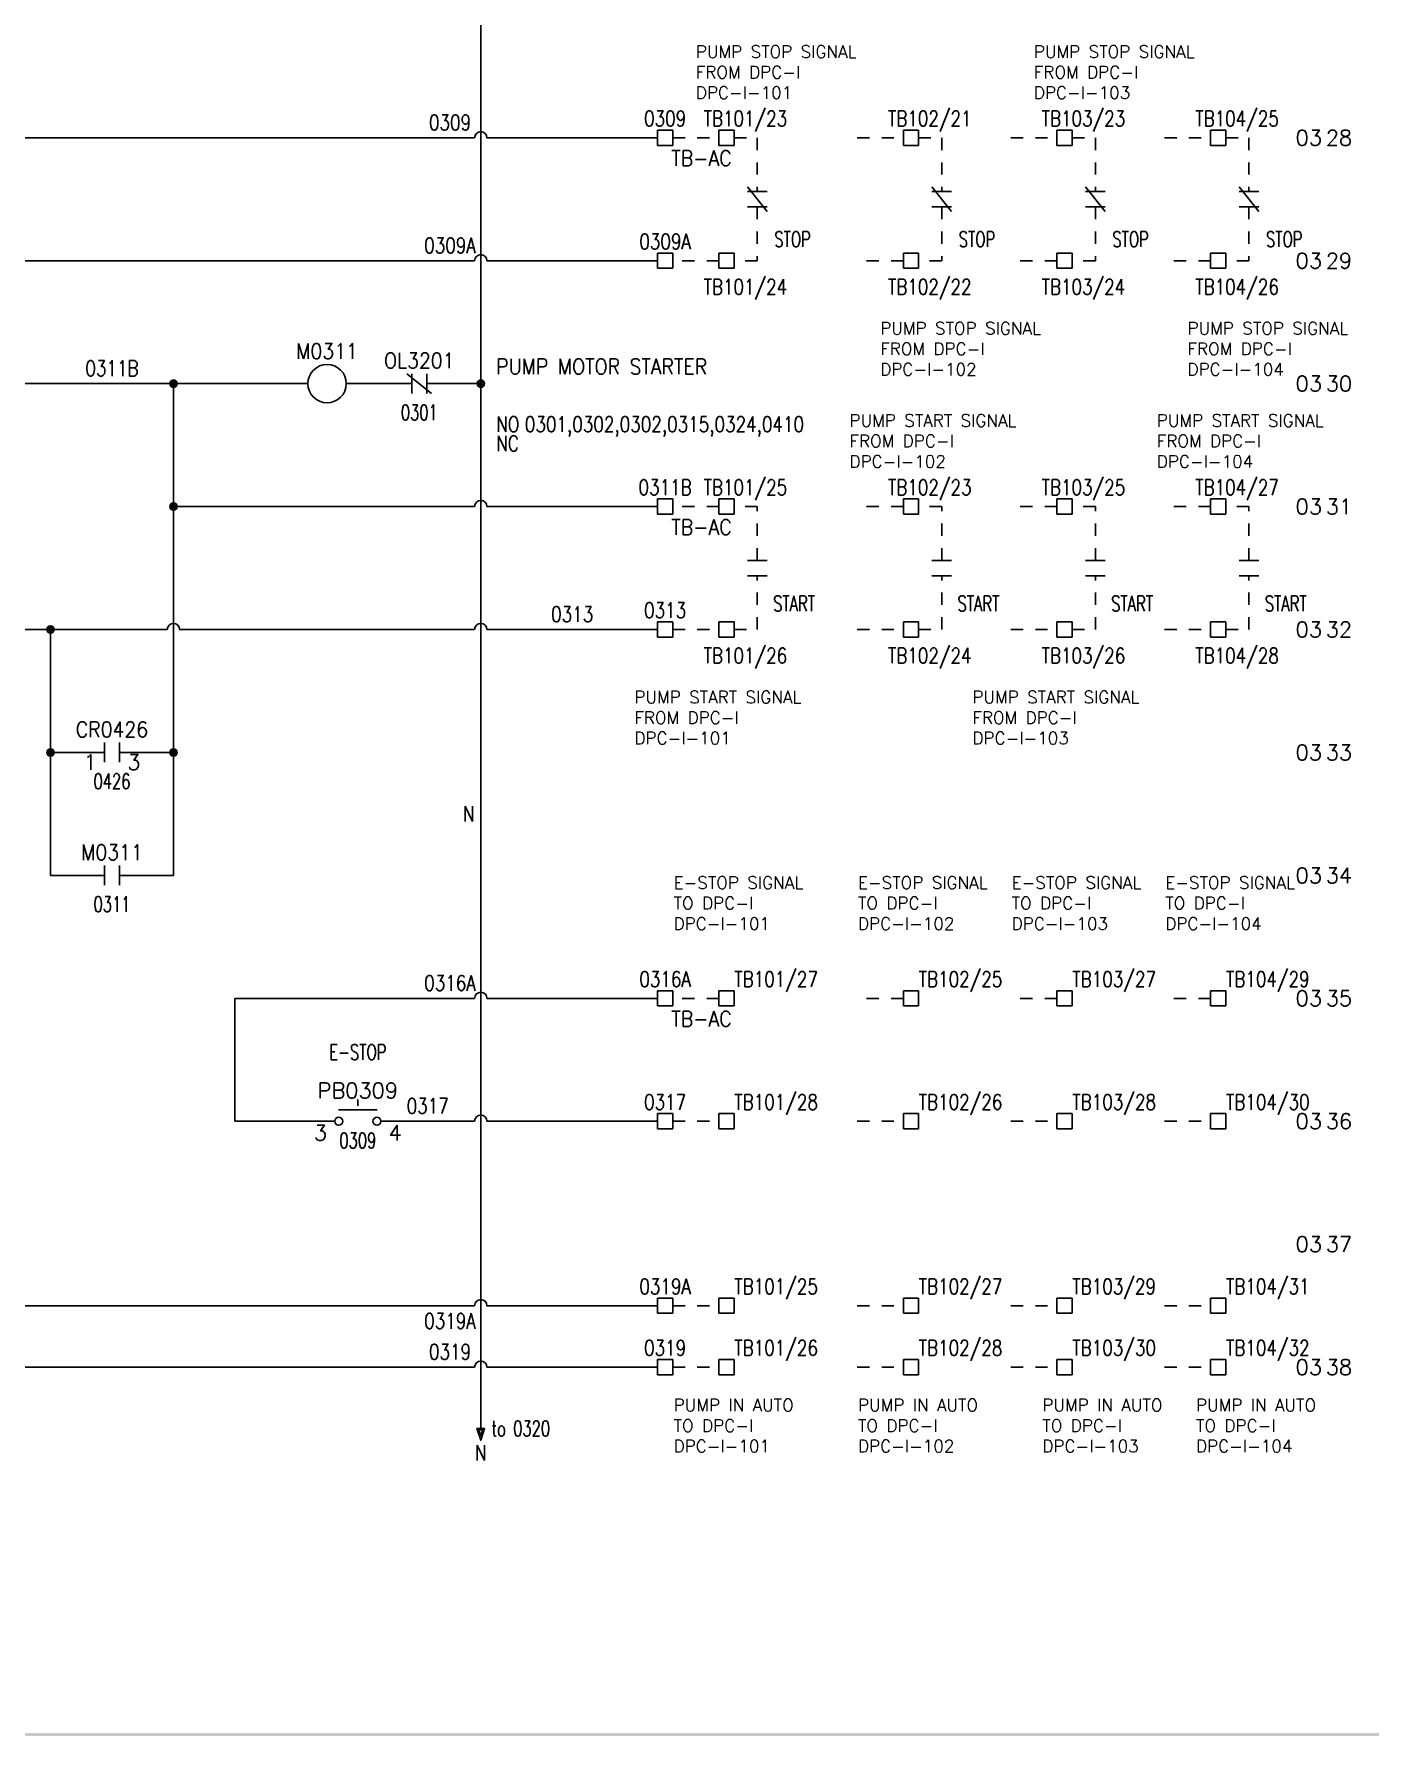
# Model space of a CAD drawing. Header units: inches. Extents: x 0 to 33.9, y 0 to 22.6.
# Drawn here: x 6.37 to 17.23, y 0 to 13.84 of the extents above; entities that cross this region are included whole.
import ezdxf
from ezdxf.enums import TextEntityAlignment as Align

# ---------------------------------------------------------------- set-up
doc = ezdxf.new("R2010")
doc.units = ezdxf.units.IN
doc.header["$LTSCALE"] = 0.5
doc.header["$MEASUREMENT"] = 0
doc.linetypes.add('HIDDEN2', pattern=[0.1875, 0.125, -0.0625])
for name, color, linetype in [('DESC', 150, 'Continuous'), ('DESCCHILD', 20, 'Continuous'), ('MISC', 7, 'Continuous'), ('SYMS', 7, 'Continuous'), ('TAGS', 150, 'Continuous'), ('TERMS', 123, 'Continuous'), ('WIREFIXED', 7, 'Continuous'), ('WIRENO', 72, 'Continuous'), ('WIREREF', 52, 'Continuous'), ('WIRES', 7, 'Continuous'), ('XREF', 7, 'Continuous'), ('XREFCHILD', 134, 'Continuous')]:
    doc.layers.add(name, color=color, linetype=linetype)
doc.styles.get("Standard").update_dxf_attribs({"font": 'romans.shx'})
doc.styles.add('WD', font='romans.shx')

# ---------------------------------------------------------------- blocks, each defined once
blk = doc.blocks.new('S&L Title Block V2')
at = {"color": 2}
blk.add_trace([(33.888, 0), (33.888, 0.025), (0, 0), (0.025, 0.025)], dxfattribs=at)
for tag, height, p in [('TITLE#1', 0.15, (31.11, 1.739)), ('TITLE#2', 0.1, (31.129, 1.58))]:
    blk.add_attdef(tag, text='', height=height).set_placement(p, align=Align.CENTER)
for tag, p, height in [('DRAWNBY', (28.968, 0.735), 0.1), ('SCALE', (30.644, 0.731), 0.1), ('CHKBY', (28.975, 0.429), 0.1), ('DATE', (30.653, 0.449), 0.1), ('SH#', (32.993, 0.197), 0.125)]:
    blk.add_attdef(tag, p, '', height=height)
blk.add_attdef('JOB#', text='', height=0.125).set_placement((32.83, 0.195), align=Align.RIGHT)
at = {"flags": 9}
blk.add_attdef('WD_TB', (0, 0), '', height=0.1, dxfattribs=at)
blk = doc.blocks.new('WDDOT')
for radius in [0.03, 0.0187, 0.00929]:
    blk.add_circle((0, 0), radius)
blk = doc.blocks.new('HMS1')
blk.add_circle((0, 0), 0.156)
at = {"style": 'WD'}
for tag, width, p in [('INST', 0.7, (0.006, 0.528)), ('LOC', 0.7, (0.006, 0.359)), ('TAG1', 0.9, (0, 0.202))]:
    blk.add_attdef(tag, text='', height=0.125, dxfattribs=dict(at, width=width)).set_placement(p, align=Align.CENTER)
at = {"style": 'WD', "flags": 9}
blk.add_attdef('FAMILY', text='', height=0.01, dxfattribs=at).set_placement((-0.005, 0.17), align=Align.CENTER)
at = {"linetype": 'Continuous', "style": 'WD', "flags": 1}
for tag, p in [('MFG', (0, 0.14)), ('CAT', (0, 0.159))]:
    blk.add_attdef(tag, text='', height=0.01, dxfattribs=at).set_placement(p, align=Align.MIDDLE)
at = {"style": 'WD'}
for tag, p, width in [('DESC1', (1.126, 0.076), 0.9), ('DESC2', (1.126, -0.081), 0.9), ('DESC3', (1.126, -0.237), 0.9), ('XREFNO', (1.359, -0.393), 0.8), ('XREFNC', (1.359, -0.549), 0.8)]:
    blk.add_attdef(tag, p, '', height=0.125, dxfattribs=dict(at, width=width))
at = {"style": 'WD', "flags": 1}
for tag, p in [('X4TERM01', (-0.156, 0)), ('X1TERM02', (0.156, 0))]:
    blk.add_attdef(tag, p, '', height=0.0125, dxfattribs=at)
at = {"linetype": 'Continuous', "style": 'WD', "flags": 9}
blk.add_attdef('ASSYCODE', text='', height=0.01, dxfattribs=at).set_placement((0, 0.113), align=Align.CENTER)
at = {"linetype": 'Continuous', "style": 'WD'}
blk.add_attdef('TERM01', text='', height=0.125, dxfattribs=at).set_placement((-0.2, -0.035), align=Align.TOP_RIGHT)
blk.add_attdef('TERM02', text='', height=0.125, dxfattribs=at).set_placement((0.2, -0.035), align=Align.TOP_LEFT)
at = {"style": 'WD', "width": 0.8, "flags": 8}
for tag, p in [('NO', (1.126, -0.393)), ('NC', (1.126, -0.549))]:
    blk.add_attdef(tag, p, '', height=0.125, dxfattribs=at)
blk = doc.blocks.new('HCR22')
at = {"linetype": 'Continuous'}
for p, q in [((-0.1, 0.08), (0.1, -0.08)), ((-0.062, 0.08), (-0.062, -0.08)), ((0.062, 0.08), (0.062, -0.08))]:
    blk.add_line(p, q, dxfattribs=at)
at = {"style": 'WD'}
for tag, width, p in [('INST', 0.7, (0, 0.451)), ('LOC', 0.7, (0, 0.281)), ('TAG2', 0.9, (0, 0.125)), ('XREF', 0.7, (0, -0.297)), ('DESC1', 0.7, (0, -0.449)), ('DESC2', 0.7, (0, -0.597)), ('DESC3', 0.7, (0, -0.744))]:
    blk.add_attdef(tag, text='', height=0.125, dxfattribs=dict(at, width=width)).set_placement(p, align=Align.CENTER)
for tag, p, height, flags in [('X4TERM01', (-0.062, 0), 0.0125, 1), ('X1TERM02', (0.062, 0), 0.0125, 1), ('FAMILY', (0.097, 0.036), 0.01, 9), ('CONTACT', (0.097, 0.02), 0.01, 1)]:
    blk.add_attdef(tag, p, '', height=height, dxfattribs=dict(at, flags=flags))
for tag, p in [('X2LINK', (0, 0.125)), ('X8LINK', (0, -0.125))]:
    blk.add_attdef(tag, p, '', height=0.01, dxfattribs=at)
at = {"linetype": 'Continuous', "style": 'WD', "flags": 8}
blk.add_attdef('TERM01', text='', height=0.125, dxfattribs=at).set_placement((-0.125, -0.016), align=Align.TOP_RIGHT)
blk.add_attdef('TERM02', text='', height=0.125, dxfattribs=at).set_placement((0.125, -0.016), align=Align.TOP_LEFT)
blk = doc.blocks.new('HCR21')
at = {"linetype": 'Continuous'}
for p, q in [((-0.062, 0.08), (-0.062, -0.08)), ((0.062, 0.08), (0.062, -0.08))]:
    blk.add_line(p, q, dxfattribs=at)
at = {"style": 'WD'}
for tag, width, p in [('INST', 0.7, (0, 0.451)), ('LOC', 0.7, (0, 0.281)), ('TAG2', 0.9, (0, 0.125)), ('XREF', 0.7, (0, -0.297)), ('DESC1', 0.7, (0, -0.449)), ('DESC2', 0.7, (0, -0.597)), ('DESC3', 0.7, (0, -0.744))]:
    blk.add_attdef(tag, text='', height=0.125, dxfattribs=dict(at, width=width)).set_placement(p, align=Align.CENTER)
for tag, p, height, flags in [('X4TERM01', (-0.062, 0), 0.0125, 1), ('X1TERM02', (0.062, 0), 0.0125, 1), ('FAMILY', (0.097, 0.053), 0.01, 9), ('CONTACT', (0.097, 0.036), 0.01, 1)]:
    blk.add_attdef(tag, p, '', height=height, dxfattribs=dict(at, flags=flags))
for tag, p in [('X2LINK', (0, 0.125)), ('X8LINK', (0, -0.125))]:
    blk.add_attdef(tag, p, '', height=0.01, dxfattribs=at)
at = {"linetype": 'Continuous', "style": 'WD', "flags": 8}
blk.add_attdef('TERM01', text='', height=0.125, dxfattribs=at).set_placement((-0.125, -0.016), align=Align.TOP_RIGHT)
blk.add_attdef('TERM02', text='', height=0.125, dxfattribs=at).set_placement((0.125, -0.016), align=Align.TOP_LEFT)
blk = doc.blocks.new('HA1S4')
for points in [[(0, 0), (-0.031, 0), (0, -0.094), (0.031, 0), (0, 0)], [(0.016, -0.011), (-0.016, -0.011), (0, -0.058), (0.016, -0.011)]]:
    blk.add_lwpolyline(points)
at = {"style": 'WD', "width": 0.7}
for tag, p in [('DESC1', (0.088, 0.113)), ('XREF', (0.088, -0.062))]:
    blk.add_attdef(tag, p, '', height=0.125, dxfattribs=at)
at = {"style": 'WD', "flags": 1}
for tag, p in [('X2TERM01', (0, 0)), ('SIGCODE', (0.035, -0.083))]:
    blk.add_attdef(tag, p, '', height=0.01, dxfattribs=at)
at = {"style": 'WD', "width": 0.8, "flags": 8}
blk.add_attdef('WIRENO', text='', height=0.125, dxfattribs=at).set_placement((0, -0.259), align=Align.CENTER)
blk = doc.blocks.new('HT0W01')
for p, q in [((-0.062, 0.062), (0.062, 0.062)), ((-0.062, -0.062), (-0.062, 0.062)), ((0.062, 0.062), (0.062, -0.062)), ((0.062, -0.062), (-0.062, -0.062))]:
    blk.add_line(p, q)
at = {"style": 'WD'}
for tag, p, width in [('INST', (0.062, 0.42), 0.7), ('LOC', (0.062, 0.25), 0.7), ('DESC1', (0.05, -0.385), 0.8)]:
    blk.add_attdef(tag, p, '', height=0.125, dxfattribs=dict(at, width=width))
at = {"linetype": 'Continuous', "style": 'WD', "width": 0.8, "flags": 8}
blk.add_attdef('WIRENO', text='', height=0.125, dxfattribs=at).set_placement((0, 0.094), align=Align.CENTER)
at = {"style": 'WD', "flags": 1}
for tag, p, height in [('X4TERM01', (-0.062, 0), 0.0125), ('X4TERMDESC01', (-0.055, -0.023), 0.025), ('X2TERMDESC01', (-0.006, 0.029), 0.025), ('STRIPSEQ', (0, 0), 0.00125), ('X2TERM01', (0, 0.062), 0.0125), ('X1TERMDESC01', (0.039, 0.007), 0.025), ('X1TERM01', (0.062, 0), 0.0125), ('LINKTERM', (0, -0.002), 0.00125), ('X8TERM01', (0, -0.062), 0.0125), ('X8TERMDESC01', (0, -0.054), 0.025)]:
    blk.add_attdef(tag, p, '', height=height, dxfattribs=at)
at = {"linetype": 'Continuous', "style": 'WD'}
for tag, p, height, width, flags in [('TAGSTRIP', (0.05, -0.229), 0.125, 0.9, 8), ('CAT', (0.213, -0.406), 0.109, 0.8, 1), ('DESC2', (0.05, -0.541), 0.125, 0.8, 8), ('DESC3', (0.05, -0.698), 0.125, 0.8, 8)]:
    blk.add_attdef(tag, p, '', height=height, dxfattribs=dict(at, width=width, flags=flags))
at = {"style": 'WD', "width": 0.7, "flags": 1}
blk.add_attdef('ASSYCODE', (0.062, -0.281), '', height=0.01, dxfattribs=at)
at = {"linetype": 'Continuous', "style": 'WD', "width": 0.8, "flags": 1}
blk.add_attdef('MFG', text='', height=0.109, dxfattribs=at).set_placement((0.088, -0.406), align=Align.RIGHT)
blk = doc.blocks.new('HT1001')
for p, q in [((-0.062, 0.062), (0.062, 0.062)), ((-0.062, -0.062), (-0.062, 0.062)), ((0.062, 0.062), (0.062, -0.062)), ((0.062, -0.062), (-0.062, -0.062))]:
    blk.add_line(p, q)
at = {"style": 'WD'}
for tag, p, width in [('INST', (0.062, 0.42), 0.7), ('LOC', (0.062, 0.25), 0.7), ('DESC1', (0.05, -0.385), 0.8)]:
    blk.add_attdef(tag, p, '', height=0.125, dxfattribs=dict(at, width=width))
at = {"linetype": 'Continuous', "style": 'WD'}
for tag, p, height, width, flags in [('TERM01', (0.062, 0.094), 0.125, 0.8, 8), ('TAGSTRIP', (0.05, -0.229), 0.125, 0.9, 8), ('CAT', (0.213, -0.406), 0.109, 0.8, 1), ('DESC2', (0.05, -0.541), 0.125, 0.8, 8), ('DESC3', (0.05, -0.698), 0.125, 0.8, 8)]:
    blk.add_attdef(tag, p, '', height=height, dxfattribs=dict(at, width=width, flags=flags))
at = {"style": 'WD', "flags": 1}
for tag, p, height in [('X4TERM01', (-0.062, 0), 0.0125), ('X4TERMDESC01', (-0.055, -0.023), 0.025), ('X2TERMDESC01', (-0.006, 0.029), 0.025), ('STRIPSEQ', (0, 0), 0.00125), ('X2TERM01', (0, 0.062), 0.0125), ('X2PIN01', (0.033, 0.084), 0.0125), ('X1TERMDESC01', (0.039, 0.007), 0.025), ('X1TERM01', (0.062, 0), 0.0125), ('X1PIN01', (0.087, 0.016), 0.0125), ('X4PIN01', (-0.114, -0.038), 0.0125), ('LINKTERM', (0, -0.002), 0.00125), ('X8TERM01', (0, -0.062), 0.0125), ('X8TERMDESC01', (0, -0.054), 0.025), ('X8PIN01', (0.026, -0.096), 0.0125)]:
    blk.add_attdef(tag, p, '', height=height, dxfattribs=at)
at = {"style": 'WD', "width": 0.7, "flags": 1}
blk.add_attdef('ASSYCODE', (0.062, -0.281), '', height=0.01, dxfattribs=at)
at = {"linetype": 'Continuous', "style": 'WD', "width": 0.8, "flags": 1}
blk.add_attdef('MFG', text='', height=0.109, dxfattribs=at).set_placement((0.088, -0.406), align=Align.RIGHT)
blk = doc.blocks.new('WD_WNH')
at = {"linetype": 'Continuous', "style": 'WD', "width": 0.8}
blk.add_attdef('WIRENO', text='', height=0.125, dxfattribs=at).set_placement((0, 0.062), align=Align.CENTER)
at = {"style": 'WD', "flags": 1}
for tag, p in [('W01USER', (0, 0.078)), ('W02USER', (0, 0.07)), ('W03USER', (0, 0.062)), ('W04USER', (0, 0.055)), ('W05USER', (0, 0.047)), ('W06USER', (0, 0.039)), ('W07USER', (0, 0.031)), ('W08USER', (0, 0.023)), ('W09USER', (0, 0.016)), ('W10USER', (0, 0.008))]:
    blk.add_attdef(tag, text='', height=0.005, dxfattribs=at).set_placement(p, align=Align.CENTER)
blk = doc.blocks.new('WD_WNV')
at = {"linetype": 'Continuous', "style": 'WD', "width": 0.8}
blk.add_attdef('WIRENO', text='', height=0.125, dxfattribs=at).set_placement((-0.05, 0), align=Align.MIDDLE_RIGHT)
at = {"style": 'WD', "flags": 1}
for tag, p in [('W01USER', (-0.062, 0.094)), ('W02USER', (-0.062, 0.086)), ('W03USER', (-0.062, 0.078)), ('W04USER', (-0.062, 0.07)), ('W05USER', (-0.062, 0.062)), ('W06USER', (-0.062, 0.055)), ('W07USER', (-0.062, 0.047)), ('W08USER', (-0.062, 0.039)), ('W09USER', (-0.062, 0.031)), ('W10USER', (-0.062, 0.023))]:
    blk.add_attdef(tag, text='', height=0.005, dxfattribs=at).set_placement(p, align=Align.CENTER)
blk = doc.blocks.new('HPB21')
for p, q in [((0, 0.178), (0, 0.125)), ((-0.156, 0.094), (0.156, 0.094))]:
    blk.add_line(p, q)
for centre in [(-0.155, 0), (0.155, 0)]:
    blk.add_circle(centre, 0.0322)
at = {"style": 'WD', "width": 0.7}
for tag, p in [('INST', (0, 0.826)), ('LOC', (0, 0.656)), ('DESC1', (0, 0.5)), ('DESC2', (0, 0.344)), ('XREF', (0, -0.219))]:
    blk.add_attdef(tag, text='', height=0.125, dxfattribs=at).set_placement(p, align=Align.CENTER)
at = {"style": 'WD'}
blk.add_attdef('TAG2', text='', height=0.125, dxfattribs=at).set_placement((0, 0.188), align=Align.CENTER)
for tag, p in [('X2LINK', (0, 0.219)), ('X8LINK', (0, 0))]:
    blk.add_attdef(tag, p, '', height=0.01, dxfattribs=at)
for tag, p, height, flags in [('X4TERM01', (-0.188, 0), 0.0125, 1), ('FAMILY', (0.056, 0.127), 0.01, 9), ('CONTACT', (0.056, 0.111), 0.01, 9), ('X1TERM02', (0.188, 0), 0.0125, 1)]:
    blk.add_attdef(tag, p, '', height=height, dxfattribs=dict(at, flags=flags))
at = {"linetype": 'Continuous', "style": 'WD', "flags": 8}
blk.add_attdef('TERM01', text='', height=0.125, dxfattribs=at).set_placement((-0.25, -0.031), align=Align.TOP_RIGHT)
blk.add_attdef('TERM02', text='', height=0.125, dxfattribs=at).set_placement((0.25, -0.031), align=Align.TOP_LEFT)
blk = doc.blocks.new('VCR21')
at = {"linetype": 'Continuous'}
for p, q in [((-0.08, 0.062), (0.08, 0.062)), ((-0.08, -0.062), (0.08, -0.062))]:
    blk.add_line(p, q, dxfattribs=at)
at = {"style": 'WD'}
for tag, p, width in [('INST', (0.125, 0.266), 0.7), ('LOC', (0.125, 0.109), 0.7), ('TAG2', (0.127, -0.045), 0.9), ('XREF', (0.129, -0.199), 0.7), ('DESC1', (0.129, -0.351), 0.7), ('DESC2', (0.129, -0.499), 0.7), ('DESC3', (0.129, -0.646), 0.7)]:
    blk.add_attdef(tag, p, '', height=0.125, dxfattribs=dict(at, width=width))
at = {"linetype": 'Continuous', "style": 'WD', "width": 0.9, "flags": 8}
blk.add_attdef('TERM01', text='', height=0.125, dxfattribs=at).set_placement((-0.031, 0.125), align=Align.RIGHT)
at = {"style": 'WD'}
for tag, p, flags in [('FAMILY', (-0.181, 0.003), 9), ('CONTACT', (-0.181, -0.014), 1)]:
    blk.add_attdef(tag, p, '', height=0.01, dxfattribs=dict(at, flags=flags))
at = {"color": 7, "style": 'WD'}
for tag, p in [('X4LINK', (-0.141, 0)), ('X1LINK', (0.125, 0))]:
    blk.add_attdef(tag, p, '', height=0.01, dxfattribs=at)
at = {"color": 7, "style": 'WD', "flags": 1}
for tag, p in [('X2TERM01', (0, 0.062)), ('X8TERM02', (0, -0.062))]:
    blk.add_attdef(tag, p, '', height=0.0125, dxfattribs=at)
at = {"linetype": 'Continuous', "style": 'WD', "width": 0.9, "flags": 8}
blk.add_attdef('TERM02', text='', height=0.125, dxfattribs=at).set_placement((-0.031, -0.125), align=Align.TOP_RIGHT)
blk = doc.blocks.new('VCR22')
at = {"linetype": 'Continuous'}
for p, q in [((-0.08, 0.1), (0.08, -0.1)), ((0.08, 0.062), (-0.08, 0.062)), ((0.08, -0.063), (-0.08, -0.063))]:
    blk.add_line(p, q, dxfattribs=at)
at = {"linetype": 'Continuous', "style": 'WD', "flags": 8}
blk.add_attdef('TERM01', text='', height=0.125, dxfattribs=at).set_placement((-0.039, 0.156), align=Align.RIGHT)
at = {"style": 'WD'}
for tag, p, width in [('INST', (0.141, 0.266), 0.7), ('LOC', (0.141, 0.109), 0.7), ('TAG2', (0.141, -0.047), 0.9), ('XREF', (0.139, -0.205), 0.7), ('DESC1', (0.139, -0.388), 0.7), ('DESC2', (0.139, -0.545), 0.7), ('DESC3', (0.139, -0.701), 0.7)]:
    blk.add_attdef(tag, p, '', height=0.125, dxfattribs=dict(at, width=width))
for tag, p, flags in [('FAMILY', (-0.19, -0.001), 9), ('CONTACT', (-0.19, -0.022), 1)]:
    blk.add_attdef(tag, p, '', height=0.0125, dxfattribs=dict(at, flags=flags))
at = {"color": 7, "style": 'WD'}
for tag, p in [('X4LINK', (-0.176, 0)), ('X1LINK', (0.156, 0))]:
    blk.add_attdef(tag, p, '', height=0.0125, dxfattribs=at)
at = {"color": 7, "style": 'WD', "flags": 1}
for tag, p in [('X2TERM01', (0, 0.062)), ('X8TERM02', (0, -0.063))]:
    blk.add_attdef(tag, p, '', height=0.0125, dxfattribs=at)
at = {"linetype": 'Continuous', "style": 'WD', "flags": 8}
blk.add_attdef('TERM02', text='', height=0.125, dxfattribs=at).set_placement((-0.039, -0.156), align=Align.TOP_RIGHT)

msp = doc.modelspace()

# ---------------------------------------------------------------- linework, layer by layer
at = {"layer": 'WIRES'}
for p, q in [((10, 17.688), (10, 2.5)), ((3.188, 13), (9.95, 13)), ((10.05, 13), (11.438, 13)), ((9.95, 12), (3.5, 12)), ((11.438, 12), (10.05, 12)), ((5.938, 11), (8.594, 11)), ((7.5, 11), (7.5, 7)), ((8.906, 11), (9.438, 11)), ((9.562, 11), (10, 11)), ((9.95, 10), (7.5, 10)), ((11.438, 10), (10.05, 10)), ((5.938, 9), (6.5, 9)), ((6.5, 8), (6.5, 9)), ((6.5, 9), (7.45, 9)), ((7.55, 9), (8.969, 9)), ((8.969, 9), (9.95, 9)), ((10.05, 9), (11.438, 9)), ((6.938, 8), (6.5, 8)), ((6.5, 8), (6.5, 7)), ((7.5, 8), (7.062, 8)), ((6.5, 7), (6.938, 7)), ((7.062, 7), (7.5, 7)), ((9.95, 6), (8, 6)), ((8, 6), (8, 5)), ((11.438, 6), (10.05, 6)), ((8, 5), (8.812, 5)), ((9.188, 5), (9.95, 5)), ((10.05, 5), (11.438, 5)), ((5.938, 3.5), (7, 3.5)), ((7, 3.5), (9.95, 3.5)), ((10.05, 3.5), (11.438, 3.5)), ((5, 3), (9.95, 3)), ((10.05, 3), (11.438, 3))]:
    msp.add_line(p, q, dxfattribs=at)
at = {"layer": 'WIRES', "linetype": 'HIDDEN2'}
for p, q in [((11.562, 13), (11.938, 13)), ((12.062, 13), (12.25, 13)), ((12.25, 13), (12.25, 12.562)), ((13.062, 13), (13.438, 13)), ((13.562, 13), (13.75, 13)), ((13.75, 13), (13.75, 12.562)), ((14.312, 13), (14.688, 13)), ((14.812, 13), (15, 13)), ((15, 13), (15, 12.562)), ((15.562, 13), (15.938, 13)), ((16.062, 13), (16.25, 13)), ((16.25, 13), (16.25, 12.562)), ((12.25, 12.438), (12.25, 12)), ((13.75, 12.438), (13.75, 12)), ((15, 12.438), (15, 12)), ((16.25, 12.438), (16.25, 12)), ((11.938, 12), (11.562, 12)), ((12.25, 12), (12.062, 12)), ((13.438, 12), (13.062, 12)), ((13.75, 12), (13.562, 12)), ((14.688, 12), (14.312, 12)), ((15, 12), (14.812, 12)), ((15.938, 12), (15.562, 12)), ((16.25, 12), (16.062, 12)), ((11.938, 10), (11.562, 10)), ((12.25, 10), (12.062, 10)), ((12.25, 9.562), (12.25, 10)), ((13.438, 10), (13.062, 10)), ((13.75, 10), (13.562, 10)), ((13.75, 9.562), (13.75, 10)), ((14.688, 10), (14.312, 10)), ((15, 10), (14.812, 10)), ((15, 9.562), (15, 10)), ((15.938, 10), (15.562, 10)), ((16.25, 10), (16.062, 10)), ((16.25, 9.562), (16.25, 10)), ((12.25, 9), (12.25, 9.438)), ((13.75, 9), (13.75, 9.438)), ((15, 9), (15, 9.438)), ((16.25, 9), (16.25, 9.438)), ((11.562, 9), (11.938, 9)), ((12.062, 9), (12.25, 9)), ((13.062, 9), (13.438, 9)), ((13.562, 9), (13.75, 9)), ((14.312, 9), (14.688, 9)), ((14.812, 9), (15, 9)), ((15.562, 9), (15.938, 9)), ((16.062, 9), (16.25, 9)), ((11.938, 6), (11.562, 6)), ((13.438, 6), (13.062, 6)), ((14.688, 6), (14.312, 6)), ((15.938, 6), (15.562, 6)), ((11.562, 5), (11.938, 5)), ((13.062, 5), (13.438, 5)), ((14.312, 5), (14.688, 5)), ((15.562, 5), (15.938, 5)), ((11.562, 3.5), (11.938, 3.5)), ((13.062, 3.5), (13.438, 3.5)), ((14.312, 3.5), (14.688, 3.5)), ((15.562, 3.5), (15.938, 3.5)), ((11.562, 3), (11.938, 3)), ((13.062, 3), (13.438, 3)), ((14.312, 3), (14.688, 3)), ((15.562, 3), (15.938, 3))]:
    msp.add_line(p, q, dxfattribs=at)
at = {"layer": 'WIRES'}
for centre in [(10, 13), (10, 12), (10, 10), (7.5, 9), (10, 9), (10, 6), (10, 5), (10, 3.5), (10, 3)]:
    msp.add_arc(centre, 0.05, 0, 180, dxfattribs=at)

# ---------------------------------------------------------------- block references
msp.add_blockref('S&L Title Block V2', (0, 0))
at = {"layer": 'SYMS'}
ref = msp.add_blockref('HT0W01', (11.5, 13), dxfattribs=at)
ref.add_attrib('WIRENO', '0309', dxfattribs={"layer": 'WIREREF', "linetype": 'Continuous', "height": 0.125, "style": 'WD', "width": 0.8, "flags": 8}).set_placement((11.5, 13.094), align=Align.CENTER)
ref.add_attrib('TAGSTRIP', 'TB-AC', (11.55, 12.771), dxfattribs={"layer": 'TAGS', "linetype": 'Continuous', "height": 0.125, "style": 'WD', "width": 0.9, "flags": 8})
ref = msp.add_blockref('HT1001', (12, 13), dxfattribs=at)
ref.add_attrib('TERM01', 'TB101/23', (11.812, 13.094), dxfattribs={"layer": 'TERMS', "linetype": 'Continuous', "height": 0.125, "style": 'WD', "width": 0.8, "flags": 8})
ref = msp.add_blockref('HT1001', (13.5, 13), dxfattribs=at)
ref.add_attrib('TERM01', 'TB102/21', (13.312, 13.094), dxfattribs={"layer": 'TERMS', "linetype": 'Continuous', "height": 0.125, "style": 'WD', "width": 0.8, "flags": 8})
ref = msp.add_blockref('HT1001', (14.75, 13), dxfattribs=at)
ref.add_attrib('TERM01', 'TB103/23', (14.562, 13.094), dxfattribs={"layer": 'TERMS', "linetype": 'Continuous', "height": 0.125, "style": 'WD', "width": 0.8, "flags": 8})
ref = msp.add_blockref('HT1001', (16, 13), dxfattribs=at)
ref.add_attrib('TERM01', 'TB104/25', (15.812, 13.094), dxfattribs={"layer": 'TERMS', "linetype": 'Continuous', "height": 0.125, "style": 'WD', "width": 0.8, "flags": 8})
ref = msp.add_blockref('VCR22', (12.25, 12.5), dxfattribs=at)
ref.add_attrib('DESC1', 'STOP', (12.389, 12.112), dxfattribs={"layer": 'DESCCHILD', "height": 0.125, "style": 'WD', "width": 0.7})
ref = msp.add_blockref('VCR22', (13.75, 12.5), dxfattribs=at)
ref.add_attrib('DESC1', 'STOP', (13.889, 12.112), dxfattribs={"layer": 'DESCCHILD', "height": 0.125, "style": 'WD', "width": 0.7})
ref = msp.add_blockref('VCR22', (15, 12.5), dxfattribs=at)
ref.add_attrib('DESC1', 'STOP', (15.139, 12.112), dxfattribs={"layer": 'DESCCHILD', "height": 0.125, "style": 'WD', "width": 0.7})
ref = msp.add_blockref('VCR22', (16.25, 12.5), dxfattribs=at)
ref.add_attrib('DESC1', 'STOP', (16.389, 12.112), dxfattribs={"layer": 'DESCCHILD', "height": 0.125, "style": 'WD', "width": 0.7})
ref = msp.add_blockref('HT0W01', (11.5, 12), dxfattribs=at)
ref.add_attrib('WIRENO', '0309A', dxfattribs={"layer": 'WIREREF', "linetype": 'Continuous', "height": 0.125, "style": 'WD', "width": 0.8, "flags": 8}).set_placement((11.5, 12.094), align=Align.CENTER)
ref = msp.add_blockref('HT1001', (12, 12), dxfattribs=at)
ref.add_attrib('TERM01', 'TB101/24', (11.812, 11.725), dxfattribs={"layer": 'TERMS', "linetype": 'Continuous', "height": 0.125, "style": 'WD', "width": 0.8, "flags": 8})
ref = msp.add_blockref('HT1001', (13.5, 12), dxfattribs=at)
ref.add_attrib('TERM01', 'TB102/22', (13.312, 11.725), dxfattribs={"layer": 'TERMS', "linetype": 'Continuous', "height": 0.125, "style": 'WD', "width": 0.8, "flags": 8})
ref = msp.add_blockref('HT1001', (14.75, 12), dxfattribs=at)
ref.add_attrib('TERM01', 'TB103/24', (14.562, 11.725), dxfattribs={"layer": 'TERMS', "linetype": 'Continuous', "height": 0.125, "style": 'WD', "width": 0.8, "flags": 8})
ref = msp.add_blockref('HT1001', (16, 12), dxfattribs=at)
ref.add_attrib('TERM01', 'TB104/26', (15.812, 11.725), dxfattribs={"layer": 'TERMS', "linetype": 'Continuous', "height": 0.125, "style": 'WD', "width": 0.8, "flags": 8})
ref = msp.add_blockref('HMS1', (8.75, 11), dxfattribs=at)
ref.add_attrib('NC', 'NC', (10.126, 10.451), dxfattribs={"layer": 'MISC', "height": 0.125, "style": 'WD', "width": 0.8, "flags": 8})
ref.add_attrib('NO', 'NO', (10.126, 10.607), dxfattribs={"layer": 'MISC', "height": 0.125, "style": 'WD', "width": 0.8, "flags": 8})
ref.add_attrib('XREFNO', '0301,0302,0302,0315,0324,0410', (10.359, 10.607), dxfattribs={"layer": 'XREF', "height": 0.125, "style": 'WD', "width": 0.8})
ref.add_attrib('DESC1', 'PUMP MOTOR STARTER', (10.126, 11.076), dxfattribs={"layer": 'DESC', "height": 0.125, "style": 'WD', "width": 0.9})
ref.add_attrib('TAG1', 'M0311', dxfattribs={"layer": 'TAGS', "height": 0.125, "style": 'WD', "width": 0.9}).set_placement((8.75, 11.202), align=Align.CENTER)
ref = msp.add_blockref('HCR22', (9.5, 11), dxfattribs=at)
ref.add_attrib('XREF', '0301', dxfattribs={"layer": 'XREFCHILD', "height": 0.125, "style": 'WD', "width": 0.7}).set_placement((9.5, 10.703), align=Align.CENTER)
ref.add_attrib('TAG2', 'OL3201', dxfattribs={"layer": 'TAGS', "height": 0.125, "style": 'WD', "width": 0.9}).set_placement((9.5, 11.125), align=Align.CENTER)
for p in [(7.5, 11), (10, 11), (7.5, 10), (6.5, 9), (6.5, 8), (7.5, 8)]:
    msp.add_blockref('WDDOT', p, dxfattribs=at)
ref = msp.add_blockref('HT0W01', (11.5, 10), dxfattribs=at)
ref.add_attrib('WIRENO', '0311B', dxfattribs={"layer": 'WIREREF', "linetype": 'Continuous', "height": 0.125, "style": 'WD', "width": 0.8, "flags": 8}).set_placement((11.5, 10.094), align=Align.CENTER)
ref.add_attrib('TAGSTRIP', 'TB-AC', (11.55, 9.771), dxfattribs={"layer": 'TAGS', "linetype": 'Continuous', "height": 0.125, "style": 'WD', "width": 0.9, "flags": 8})
ref = msp.add_blockref('HT1001', (12, 10), dxfattribs=at)
ref.add_attrib('TERM01', 'TB101/25', (11.812, 10.094), dxfattribs={"layer": 'TERMS', "linetype": 'Continuous', "height": 0.125, "style": 'WD', "width": 0.8, "flags": 8})
ref = msp.add_blockref('HT1001', (13.5, 10), dxfattribs=at)
ref.add_attrib('TERM01', 'TB102/23', (13.312, 10.094), dxfattribs={"layer": 'TERMS', "linetype": 'Continuous', "height": 0.125, "style": 'WD', "width": 0.8, "flags": 8})
ref = msp.add_blockref('HT1001', (14.75, 10), dxfattribs=at)
ref.add_attrib('TERM01', 'TB103/25', (14.562, 10.094), dxfattribs={"layer": 'TERMS', "linetype": 'Continuous', "height": 0.125, "style": 'WD', "width": 0.8, "flags": 8})
ref = msp.add_blockref('HT1001', (16, 10), dxfattribs=at)
ref.add_attrib('TERM01', 'TB104/27', (15.812, 10.094), dxfattribs={"layer": 'TERMS', "linetype": 'Continuous', "height": 0.125, "style": 'WD', "width": 0.8, "flags": 8})
ref = msp.add_blockref('VCR21', (12.25, 9.5), dxfattribs=at)
ref.add_attrib('DESC1', 'START', (12.379, 9.149), dxfattribs={"layer": 'DESCCHILD', "height": 0.125, "style": 'WD', "width": 0.7})
ref = msp.add_blockref('VCR21', (13.75, 9.5), dxfattribs=at)
ref.add_attrib('DESC1', 'START', (13.879, 9.149), dxfattribs={"layer": 'DESCCHILD', "height": 0.125, "style": 'WD', "width": 0.7})
ref = msp.add_blockref('VCR21', (15, 9.5), dxfattribs=at)
ref.add_attrib('DESC1', 'START', (15.129, 9.149), dxfattribs={"layer": 'DESCCHILD', "height": 0.125, "style": 'WD', "width": 0.7})
ref = msp.add_blockref('VCR21', (16.25, 9.5), dxfattribs=at)
ref.add_attrib('DESC1', 'START', (16.379, 9.149), dxfattribs={"layer": 'DESCCHILD', "height": 0.125, "style": 'WD', "width": 0.7})
ref = msp.add_blockref('HT0W01', (11.5, 9), dxfattribs=at)
ref.add_attrib('WIRENO', '0313', dxfattribs={"layer": 'WIREREF', "linetype": 'Continuous', "height": 0.125, "style": 'WD', "width": 0.8, "flags": 8}).set_placement((11.5, 9.094), align=Align.CENTER)
ref = msp.add_blockref('HT1001', (12, 9), dxfattribs=at)
ref.add_attrib('TERM01', 'TB101/26', (11.812, 8.725), dxfattribs={"layer": 'TERMS', "linetype": 'Continuous', "height": 0.125, "style": 'WD', "width": 0.8, "flags": 8})
ref = msp.add_blockref('HT1001', (13.5, 9), dxfattribs=at)
ref.add_attrib('TERM01', 'TB102/24', (13.312, 8.725), dxfattribs={"layer": 'TERMS', "linetype": 'Continuous', "height": 0.125, "style": 'WD', "width": 0.8, "flags": 8})
ref = msp.add_blockref('HT1001', (14.75, 9), dxfattribs=at)
ref.add_attrib('TERM01', 'TB103/26', (14.562, 8.725), dxfattribs={"layer": 'TERMS', "linetype": 'Continuous', "height": 0.125, "style": 'WD', "width": 0.8, "flags": 8})
ref = msp.add_blockref('HT1001', (16, 9), dxfattribs=at)
ref.add_attrib('TERM01', 'TB104/28', (15.812, 8.725), dxfattribs={"layer": 'TERMS', "linetype": 'Continuous', "height": 0.125, "style": 'WD', "width": 0.8, "flags": 8})
ref = msp.add_blockref('HCR21', (7, 8), dxfattribs=at)
ref.add_attrib('TERM02', '3', dxfattribs={"layer": 'TERMS', "linetype": 'Continuous', "height": 0.125, "style": 'WD', "flags": 8}).set_placement((7.125, 7.984), align=Align.TOP_LEFT)
ref.add_attrib('TERM01', '1', dxfattribs={"layer": 'TERMS', "linetype": 'Continuous', "height": 0.125, "style": 'WD', "flags": 8}).set_placement((6.875, 7.984), align=Align.TOP_RIGHT)
ref.add_attrib('XREF', '0426', dxfattribs={"layer": 'XREFCHILD', "height": 0.125, "style": 'WD', "width": 0.7}).set_placement((7, 7.703), align=Align.CENTER)
ref.add_attrib('TAG2', 'CR0426', dxfattribs={"layer": 'TAGS', "height": 0.125, "style": 'WD', "width": 0.9}).set_placement((7, 8.125), align=Align.CENTER)
ref = msp.add_blockref('HCR21', (7, 7), dxfattribs=at)
ref.add_attrib('XREF', '0311', dxfattribs={"layer": 'XREFCHILD', "height": 0.125, "style": 'WD', "width": 0.7}).set_placement((7, 6.703), align=Align.CENTER)
ref.add_attrib('TAG2', 'M0311', dxfattribs={"layer": 'TAGS', "height": 0.125, "style": 'WD', "width": 0.9}).set_placement((7, 7.125), align=Align.CENTER)
ref = msp.add_blockref('HT1001', (12, 6), dxfattribs=at)
ref.add_attrib('TERM01', 'TB101/27', (12.062, 6.094), dxfattribs={"layer": 'TERMS', "linetype": 'Continuous', "height": 0.125, "style": 'WD', "width": 0.8, "flags": 8})
ref = msp.add_blockref('HT1001', (13.5, 6), dxfattribs=at)
ref.add_attrib('TERM01', 'TB102/25', (13.562, 6.094), dxfattribs={"layer": 'TERMS', "linetype": 'Continuous', "height": 0.125, "style": 'WD', "width": 0.8, "flags": 8})
ref = msp.add_blockref('HT1001', (14.75, 6), dxfattribs=at)
ref.add_attrib('TERM01', 'TB103/27', (14.812, 6.094), dxfattribs={"layer": 'TERMS', "linetype": 'Continuous', "height": 0.125, "style": 'WD', "width": 0.8, "flags": 8})
ref = msp.add_blockref('HT1001', (16, 6), dxfattribs=at)
ref.add_attrib('TERM01', 'TB104/29', (16.062, 6.094), dxfattribs={"layer": 'TERMS', "linetype": 'Continuous', "height": 0.125, "style": 'WD', "width": 0.8, "flags": 8})
ref = msp.add_blockref('HT0W01', (11.5, 6), dxfattribs=at)
ref.add_attrib('WIRENO', '0316A', dxfattribs={"layer": 'WIREREF', "linetype": 'Continuous', "height": 0.125, "style": 'WD', "width": 0.8, "flags": 8}).set_placement((11.5, 6.094), align=Align.CENTER)
ref.add_attrib('TAGSTRIP', 'TB-AC', (11.55, 5.771), dxfattribs={"layer": 'TAGS', "linetype": 'Continuous', "height": 0.125, "style": 'WD', "width": 0.9, "flags": 8})
ref = msp.add_blockref('HPB21', (9, 5), dxfattribs=at)
ref.add_attrib('TERM01', '3', dxfattribs={"layer": 'TERMS', "linetype": 'Continuous', "height": 0.125, "style": 'WD', "flags": 8}).set_placement((8.75, 4.969), align=Align.TOP_RIGHT)
ref.add_attrib('TERM02', '4', dxfattribs={"layer": 'TERMS', "linetype": 'Continuous', "height": 0.125, "style": 'WD', "flags": 8}).set_placement((9.25, 4.969), align=Align.TOP_LEFT)
ref.add_attrib('XREF', '0309', dxfattribs={"layer": 'XREFCHILD', "height": 0.125, "style": 'WD', "width": 0.7}).set_placement((9, 4.781), align=Align.CENTER)
ref.add_attrib('DESC1', 'E-STOP', dxfattribs={"layer": 'DESCCHILD', "height": 0.125, "style": 'WD', "width": 0.7}).set_placement((9, 5.5), align=Align.CENTER)
ref.add_attrib('TAG2', 'PB0309', dxfattribs={"layer": 'TAGS', "height": 0.125, "style": 'WD'}).set_placement((9, 5.188), align=Align.CENTER)
ref = msp.add_blockref('HT0W01', (11.5, 5), dxfattribs=at)
ref.add_attrib('WIRENO', '0317', dxfattribs={"layer": 'WIREREF', "linetype": 'Continuous', "height": 0.125, "style": 'WD', "width": 0.8, "flags": 8}).set_placement((11.5, 5.094), align=Align.CENTER)
ref = msp.add_blockref('HT1001', (12, 5), dxfattribs=at)
ref.add_attrib('TERM01', 'TB101/28', (12.062, 5.094), dxfattribs={"layer": 'TERMS', "linetype": 'Continuous', "height": 0.125, "style": 'WD', "width": 0.8, "flags": 8})
ref = msp.add_blockref('HT1001', (13.5, 5), dxfattribs=at)
ref.add_attrib('TERM01', 'TB102/26', (13.562, 5.094), dxfattribs={"layer": 'TERMS', "linetype": 'Continuous', "height": 0.125, "style": 'WD', "width": 0.8, "flags": 8})
ref = msp.add_blockref('HT1001', (14.75, 5), dxfattribs=at)
ref.add_attrib('TERM01', 'TB103/28', (14.812, 5.094), dxfattribs={"layer": 'TERMS', "linetype": 'Continuous', "height": 0.125, "style": 'WD', "width": 0.8, "flags": 8})
ref = msp.add_blockref('HT1001', (16, 5), dxfattribs=at)
ref.add_attrib('TERM01', 'TB104/30', (16.062, 5.094), dxfattribs={"layer": 'TERMS', "linetype": 'Continuous', "height": 0.125, "style": 'WD', "width": 0.8, "flags": 8})
ref = msp.add_blockref('HT1001', (12, 3.5), dxfattribs=at)
ref.add_attrib('TERM01', 'TB101/25', (12.062, 3.594), dxfattribs={"layer": 'TERMS', "linetype": 'Continuous', "height": 0.125, "style": 'WD', "width": 0.8, "flags": 8})
ref = msp.add_blockref('HT1001', (13.5, 3.5), dxfattribs=at)
ref.add_attrib('TERM01', 'TB102/27', (13.562, 3.594), dxfattribs={"layer": 'TERMS', "linetype": 'Continuous', "height": 0.125, "style": 'WD', "width": 0.8, "flags": 8})
ref = msp.add_blockref('HT1001', (14.75, 3.5), dxfattribs=at)
ref.add_attrib('TERM01', 'TB103/29', (14.812, 3.594), dxfattribs={"layer": 'TERMS', "linetype": 'Continuous', "height": 0.125, "style": 'WD', "width": 0.8, "flags": 8})
ref = msp.add_blockref('HT1001', (16, 3.5), dxfattribs=at)
ref.add_attrib('TERM01', 'TB104/31', (16.062, 3.594), dxfattribs={"layer": 'TERMS', "linetype": 'Continuous', "height": 0.125, "style": 'WD', "width": 0.8, "flags": 8})
ref = msp.add_blockref('HT0W01', (11.5, 3.5), dxfattribs=at)
ref.add_attrib('WIRENO', '0319A', dxfattribs={"layer": 'WIREREF', "linetype": 'Continuous', "height": 0.125, "style": 'WD', "width": 0.8, "flags": 8}).set_placement((11.5, 3.594), align=Align.CENTER)
ref = msp.add_blockref('HT0W01', (11.5, 3.5), dxfattribs=at)
ref.add_attrib('WIRENO', '0319A', dxfattribs={"layer": 'WIREREF', "linetype": 'Continuous', "height": 0.125, "style": 'WD', "width": 0.8, "flags": 8}).set_placement((11.5, 3.594), align=Align.CENTER)
ref = msp.add_blockref('HT0W01', (11.5, 3), dxfattribs=at)
ref.add_attrib('WIRENO', '0319', dxfattribs={"layer": 'WIREREF', "linetype": 'Continuous', "height": 0.125, "style": 'WD', "width": 0.8, "flags": 8}).set_placement((11.5, 3.094), align=Align.CENTER)
ref = msp.add_blockref('HT0W01', (11.5, 3), dxfattribs=at)
ref.add_attrib('WIRENO', '0319', dxfattribs={"layer": 'WIREREF', "linetype": 'Continuous', "height": 0.125, "style": 'WD', "width": 0.8, "flags": 8}).set_placement((11.5, 3.094), align=Align.CENTER)
ref = msp.add_blockref('HT1001', (12, 3), dxfattribs=at)
ref.add_attrib('TERM01', 'TB101/26', (12.062, 3.094), dxfattribs={"layer": 'TERMS', "linetype": 'Continuous', "height": 0.125, "style": 'WD', "width": 0.8, "flags": 8})
ref = msp.add_blockref('HT1001', (13.5, 3), dxfattribs=at)
ref.add_attrib('TERM01', 'TB102/28', (13.562, 3.094), dxfattribs={"layer": 'TERMS', "linetype": 'Continuous', "height": 0.125, "style": 'WD', "width": 0.8, "flags": 8})
ref = msp.add_blockref('HT1001', (14.75, 3), dxfattribs=at)
ref.add_attrib('TERM01', 'TB103/30', (14.812, 3.094), dxfattribs={"layer": 'TERMS', "linetype": 'Continuous', "height": 0.125, "style": 'WD', "width": 0.8, "flags": 8})
ref = msp.add_blockref('HT1001', (16, 3), dxfattribs=at)
ref.add_attrib('TERM01', 'TB104/32', (16.062, 3.094), dxfattribs={"layer": 'TERMS', "linetype": 'Continuous', "height": 0.125, "style": 'WD', "width": 0.8, "flags": 8})
ref = msp.add_blockref('HA1S4', (10, 2.5), dxfattribs=at)
ref.add_attrib('WIRENO', 'N', dxfattribs={"layer": 'WIREREF', "height": 0.125, "style": 'WD', "width": 0.8, "flags": 8}).set_placement((10, 2.241), align=Align.CENTER)
ref.add_attrib('XREF', 'to 0320', (10.088, 2.438), dxfattribs={"layer": 'XREF', "height": 0.125, "style": 'WD', "width": 0.7})
at = {"layer": 'WIREFIXED'}
ref = msp.add_blockref('WD_WNV', (10, 7.5), dxfattribs=at)
ref.add_attrib('WIRENOF', 'N', dxfattribs={"linetype": 'Continuous', "height": 0.125, "style": 'WD', "width": 0.8}).set_placement((9.95, 7.5), align=Align.MIDDLE_RIGHT)
at = {"layer": 'WIRENO'}
ref = msp.add_blockref('WD_WNH', (9.75, 13), dxfattribs=at)
ref.add_attrib('WIRENO', '0309', dxfattribs={"linetype": 'Continuous', "height": 0.125, "style": 'WD', "width": 0.8}).set_placement((9.75, 13.062), align=Align.CENTER)
ref = msp.add_blockref('WD_WNH', (9.75, 12), dxfattribs=at)
ref.add_attrib('WIRENO', '0309A', dxfattribs={"linetype": 'Continuous', "height": 0.125, "style": 'WD', "width": 0.8}).set_placement((9.75, 12.062), align=Align.CENTER)
ref = msp.add_blockref('WD_WNH', (7, 11), dxfattribs=at)
ref.add_attrib('WIRENO', '0311B', dxfattribs={"linetype": 'Continuous', "height": 0.125, "style": 'WD', "width": 0.8}).set_placement((7, 11.062), align=Align.CENTER)
ref = msp.add_blockref('WD_WNH', (10.744, 9), dxfattribs=at)
ref.add_attrib('WIRENO', '0313', dxfattribs={"linetype": 'Continuous', "height": 0.125, "style": 'WD', "width": 0.8}).set_placement((10.744, 9.062), align=Align.CENTER)
at = {"layer": 'WIRENO', "linetype": 'HIDDEN2'}
ref = msp.add_blockref('WD_WNH', (9.75, 6), dxfattribs=at)
ref.add_attrib('WIRENO', '0316A', dxfattribs={"linetype": 'Continuous', "height": 0.125, "style": 'WD', "width": 0.8}).set_placement((9.75, 6.062), align=Align.CENTER)
at = {"layer": 'WIRENO'}
ref = msp.add_blockref('WD_WNH', (9.569, 5), dxfattribs=at)
ref.add_attrib('WIRENO', '0317', dxfattribs={"linetype": 'Continuous', "height": 0.125, "style": 'WD', "width": 0.8}).set_placement((9.569, 5.062), align=Align.CENTER)
ref = msp.add_blockref('WD_WNH', (9.75, 3.5), dxfattribs=at)
ref.add_attrib('WIRENO', '0319A', dxfattribs={"linetype": 'Continuous', "height": 0.125, "style": 'WD', "width": 0.8}).set_placement((9.75, 3.438), align=Align.TOP_CENTER)
ref = msp.add_blockref('WD_WNH', (9.75, 3), dxfattribs=at)
ref.add_attrib('WIRENO', '0319', dxfattribs={"linetype": 'Continuous', "height": 0.125, "style": 'WD', "width": 0.8}).set_placement((9.75, 3.063), align=Align.CENTER)

# ---------------------------------------------------------------- texts
at = {"style": 'WD'}
for p in [(16.844, 13), (16.844, 12), (16.844, 11), (16.844, 10), (16.844, 9), (16.844, 8), (16.844, 7), (16.844, 6), (16.844, 5), (16.844, 4), (16.844, 3)]:
    msp.add_text('03', height=0.125, dxfattribs=at).set_placement(p, align=Align.MIDDLE_RIGHT)
for s, p in [('28', (16.875, 13)), ('29', (16.875, 12)), ('30', (16.875, 11)), ('31', (16.875, 10)), ('32', (16.875, 9)), ('33', (16.875, 8)), ('34', (16.875, 7)), ('35', (16.875, 6)), ('36', (16.875, 5)), ('37', (16.875, 4)), ('38', (16.875, 3))]:
    msp.add_text(s, height=0.125, dxfattribs=at).set_placement(p, align=Align.MIDDLE_LEFT)
at = {"char_height": 0.1, "attachment_point": 1}
for s, insert in [('PUMP STOP SIGNAL\\PFROM DPC-I\\PDPC-I-101', (11.75, 13.75)), ('PUMP STOP SIGNAL\\PFROM DPC-I\\PDPC-I-103', (14.5, 13.75)), ('PUMP STOP SIGNAL\\PFROM DPC-I\\PDPC-I-102', (13.25, 11.5)), ('PUMP STOP SIGNAL\\PFROM DPC-I\\PDPC-I-104', (15.75, 11.5)), ('PUMP START SIGNAL\\PFROM DPC-I\\PDPC-I-102', (13, 10.75)), ('PUMP START SIGNAL\\PFROM DPC-I\\PDPC-I-104', (15.5, 10.75)), ('PUMP START SIGNAL\\PFROM DPC-I\\PDPC-I-101', (11.25, 8.5)), ('PUMP START SIGNAL\\PFROM DPC-I\\PDPC-I-103', (14, 8.5))]:
    msp.add_mtext_dynamic_manual_height_columns(s, width=2.5, gutter_width=0.5, heights=[0], dxfattribs=dict(at, insert=insert))
at = {"linetype": 'HIDDEN2', "char_height": 0.1, "attachment_point": 1}
for s, width, heights, insert in [('E-STOP SIGNAL\\PTO DPC-I\\PDPC-I-101', 1.27881, [0], (11.569, 6.991)), ('E-STOP SIGNAL\\PTO DPC-I\\PDPC-I-102', 1.27881, [0], (13.069, 6.991)), ('E-STOP SIGNAL\\PTO DPC-I\\PDPC-I-103', 1.27881, [0], (14.319, 6.991)), ('E-STOP SIGNAL\\PTO DPC-I\\PDPC-I-104', 1.27881, [0.608], (15.569, 6.991)), ('PUMP IN AUTO\\PTO DPC-I\\PDPC-I-101', 1.93089, [0], (11.569, 2.741)), ('PUMP IN AUTO\\PTO DPC-I\\PDPC-I-102', 1.93089, [0], (13.069, 2.741)), ('PUMP IN AUTO\\PTO DPC-I\\PDPC-I-103', 1.93089, [0], (14.569, 2.741)), ('PUMP IN AUTO\\PTO DPC-I\\PDPC-I-104', 1.93089, [0], (15.819, 2.741))]:
    msp.add_mtext_dynamic_manual_height_columns(s, width=width, gutter_width=0.5, heights=heights, dxfattribs=dict(at, insert=insert))

doc.saveas('drawing.dxf')
